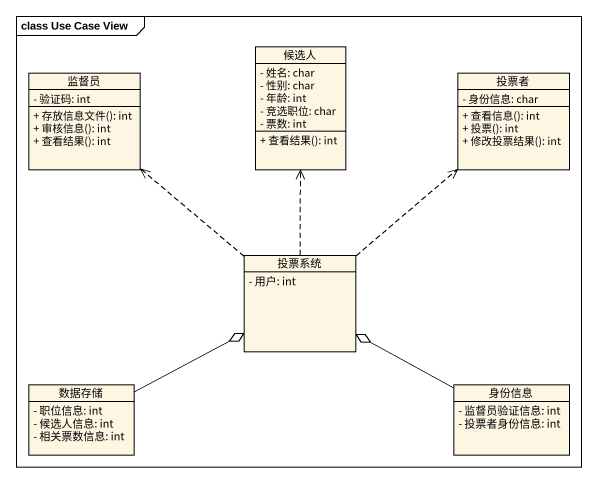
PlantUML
@startuml
mainframe class Use Case View
hide circle
hide empty members
skinparam classAttributeIconSize 0
class 监督员 {
  - 验证码: int
  + 存放信息文件(): int
  + 审核信息(): int
  + 查看结果(): int
}
class 候选人 {
  - 姓名: char
  - 性别: char
  - 年龄: int
  - 竞选职位: char
  - 票数: int
  + 查看结果(): int
}
class 投票者 {
  - 身份信息: char
  + 查看信息(): int
  + 投票(): int
  + 修改投票结果(): int
}
class 投票系统 {
  - 用户: int
}
class 数据存储 {
  - 职位信息: int
  - 候选人信息: int
  - 相关票数信息: int
}
class 身份信息 {
  - 监督员验证信息: int
  - 投票者身份信息: int
}
投票系统 .up.> 监督员
投票系统 .up.> 候选人
投票系统 .up.> 投票者
数据存储 -right-o 投票系统
身份信息 -left-o 投票系统
@enduml
